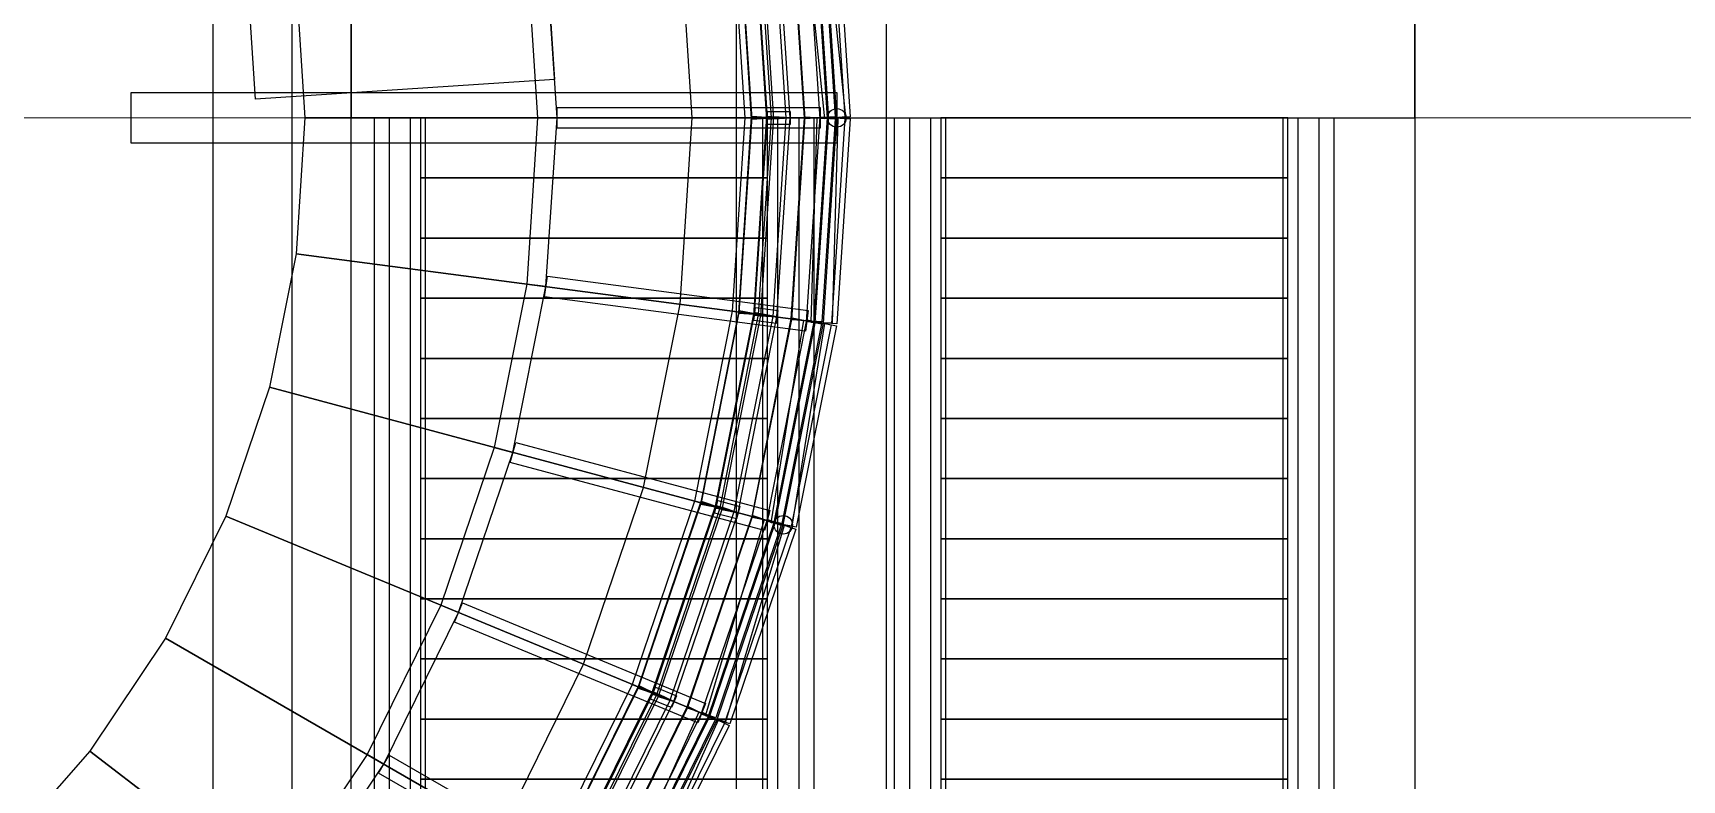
# Model space of a CAD drawing. Header units: millimetres. Extents: x -52000 to 48850, y -48850 to 51750.
# Drawn here: x 3324 to 10455, y -2864 to 367 of the extents above; entities that cross this region are included whole.
import ezdxf

# ---------------------------------------------------------------- set-up
doc = ezdxf.new("R2010")
doc.units = ezdxf.units.MM
for name, color, linetype, lineweight in [('D-BMK-AXIS', 7, 'Continuous', 13), ('D-STR-CORE', 7, 'Continuous', 25), ('D-STR-DECK', 7, 'Continuous', 25), ('D-STR-STRC', 7, 'Continuous', 25)]:
    doc.layers.add(name, color=color, linetype=linetype, lineweight=lineweight)

msp = doc.modelspace()

# ---------------------------------------------------------------- linework, layer by layer
at = {"layer": 'D-BMK-AXIS'}
msp.add_line((-52000, 0), (43500, 0), dxfattribs=at)
at = {"layer": 'D-STR-CORE'}
for points in [[(4700, 0), (9300, 0), (9300, 1500), (4700, 1500)], [(4700, 0), (9300, 0), (9300, 1500), (4700, 1500)], [(4700, 0), (9300, 0), (9300, 1500), (4700, 1500)], [(4700, 0), (9300, 0), (9300, 1500), (4700, 1500)], [(4700, 0), (9300, 0), (9300, 1500), (4700, 1500)], [(4700, 0), (9300, 0), (9300, 1500), (4700, 1500)], [(4700, 0), (9300, 0), (9300, 1500), (4700, 1500)], [(4700, 0), (9300, 0), (9300, 1500), (4700, 1500)], [(4700, 0), (9300, 0), (9300, 1500), (4700, 1500)], [(4700, 0), (9300, 0), (9300, 1500), (4700, 1500)], [(4700, 0), (9300, 0), (9300, 1500), (4700, 1500)], [(4700, 0), (9300, 0), (9300, 1500), (4700, 1500)], [(4800, -6500), (4800, 0), (5020, 0), (5020, -6500)], [(4800, -6500), (4800, 0), (5020, 0), (5020, -6500)], [(4800, -6500), (4800, 0), (5020, 0), (5020, -6500)], [(4800, -6500), (4800, 0), (5020, 0), (5020, -6500)], [(4800, -6500), (4800, 0), (5020, 0), (5020, -6500)], [(4800, -6500), (4800, 0), (5020, 0), (5020, -6500)], [(4800, -6500), (4800, 0), (5020, 0), (5020, -6500)], [(4800, -6500), (4800, 0), (5020, 0), (5020, -6500)], [(4800, -6500), (4800, 0), (5020, 0), (5020, -6500)], [(4800, -6500), (4800, 0), (5020, 0), (5020, -6500)], [(4800, -6500), (4800, 0), (5020, 0), (5020, -6500)], [(4800, -6500), (4800, 0), (5020, 0), (5020, -6500)], [(4865, -6500), (4865, 0), (4955, 0), (4955, -6500)], [(4865, -6500), (4865, 0), (4955, 0), (4955, -6500)], [(4865, -6500), (4865, 0), (4955, 0), (4955, -6500)], [(4865, -6500), (4865, 0), (4955, 0), (4955, -6500)], [(4865, -6500), (4865, 0), (4955, 0), (4955, -6500)], [(4865, -6500), (4865, 0), (4955, 0), (4955, -6500)], [(4865, -6500), (4865, 0), (4955, 0), (4955, -6500)], [(4865, -6500), (4865, 0), (4955, 0), (4955, -6500)], [(4865, -6500), (4865, 0), (4955, 0), (4955, -6500)], [(4865, -6500), (4865, 0), (4955, 0), (4955, -6500)], [(4865, -6500), (4865, 0), (4955, 0), (4955, -6500)], [(4865, -6500), (4865, 0), (4955, 0), (4955, -6500)], [(5000, -260), (6500, -260), (6500, 0), (5000, 0)], [(5000, -260), (6500, -260), (6500, 0), (5000, 0)], [(5000, -260), (6500, -260), (6500, 0), (5000, 0)], [(5000, -260), (6500, -260), (6500, 0), (5000, 0)], [(5000, -260), (6500, -260), (6500, 0), (5000, 0)], [(5000, -260), (6500, -260), (6500, 0), (5000, 0)], [(5000, -260), (6500, -260), (6500, 0), (5000, 0)], [(5000, -260), (6500, -260), (6500, 0), (5000, 0)], [(5000, -260), (6500, -260), (6500, 0), (5000, 0)], [(5000, -260), (6500, -260), (6500, 0), (5000, 0)], [(5000, -260), (6500, -260), (6500, 0), (5000, 0)], [(5000, -260), (6500, -260), (6500, 0), (5000, 0)], [(6480, -6500), (6480, 0), (6700, 0), (6700, -6500)], [(6480, -6500), (6480, 0), (6700, 0), (6700, -6500)], [(6480, -6500), (6480, 0), (6700, 0), (6700, -6500)], [(6480, -6500), (6480, 0), (6700, 0), (6700, -6500)], [(6480, -6500), (6480, 0), (6700, 0), (6700, -6500)], [(6480, -6500), (6480, 0), (6700, 0), (6700, -6500)], [(6480, -6500), (6480, 0), (6700, 0), (6700, -6500)], [(6480, -6500), (6480, 0), (6700, 0), (6700, -6500)], [(6480, -6500), (6480, 0), (6700, 0), (6700, -6500)], [(6480, -6500), (6480, 0), (6700, 0), (6700, -6500)], [(6480, -6500), (6480, 0), (6700, 0), (6700, -6500)], [(6480, -6500), (6480, 0), (6700, 0), (6700, -6500)], [(6545, -6500), (6545, 0), (6635, 0), (6635, -6500)], [(6545, -6500), (6545, 0), (6635, 0), (6635, -6500)], [(6545, -6500), (6545, 0), (6635, 0), (6635, -6500)], [(6545, -6500), (6545, 0), (6635, 0), (6635, -6500)], [(6545, -6500), (6545, 0), (6635, 0), (6635, -6500)], [(6545, -6500), (6545, 0), (6635, 0), (6635, -6500)], [(6545, -6500), (6545, 0), (6635, 0), (6635, -6500)], [(6545, -6500), (6545, 0), (6635, 0), (6635, -6500)], [(6545, -6500), (6545, 0), (6635, 0), (6635, -6500)], [(6545, -6500), (6545, 0), (6635, 0), (6635, -6500)], [(6545, -6500), (6545, 0), (6635, 0), (6635, -6500)], [(6545, -6500), (6545, 0), (6635, 0), (6635, -6500)], [(7270, 0), (7270, -6500), (7050, -6500), (7050, 0)], [(7270, 0), (7270, -6500), (7050, -6500), (7050, 0)], [(7270, 0), (7270, -6500), (7050, -6500), (7050, 0)], [(7270, 0), (7270, -6500), (7050, -6500), (7050, 0)], [(7270, 0), (7270, -6500), (7050, -6500), (7050, 0)], [(7270, 0), (7270, -6500), (7050, -6500), (7050, 0)], [(7270, 0), (7270, -6500), (7050, -6500), (7050, 0)], [(7270, 0), (7270, -6500), (7050, -6500), (7050, 0)], [(7270, 0), (7270, -6500), (7050, -6500), (7050, 0)], [(7270, 0), (7270, -6500), (7050, -6500), (7050, 0)], [(7270, 0), (7270, -6500), (7050, -6500), (7050, 0)], [(7270, 0), (7270, -6500), (7050, -6500), (7050, 0)], [(7205, 0), (7205, -6500), (7115, -6500), (7115, 0)], [(7205, 0), (7205, -6500), (7115, -6500), (7115, 0)], [(7205, 0), (7205, -6500), (7115, -6500), (7115, 0)], [(7205, 0), (7205, -6500), (7115, -6500), (7115, 0)], [(7205, 0), (7205, -6500), (7115, -6500), (7115, 0)], [(7205, 0), (7205, -6500), (7115, -6500), (7115, 0)], [(7205, 0), (7205, -6500), (7115, -6500), (7115, 0)], [(7205, 0), (7205, -6500), (7115, -6500), (7115, 0)], [(7205, 0), (7205, -6500), (7115, -6500), (7115, 0)], [(7205, 0), (7205, -6500), (7115, -6500), (7115, 0)], [(7205, 0), (7205, -6500), (7115, -6500), (7115, 0)], [(7205, 0), (7205, -6500), (7115, -6500), (7115, 0)], [(7250, -260), (8750, -260), (8750, 0), (7250, 0)], [(7250, -260), (8750, -260), (8750, 0), (7250, 0)], [(7250, -260), (8750, -260), (8750, 0), (7250, 0)], [(7250, -260), (8750, -260), (8750, 0), (7250, 0)], [(7250, -260), (8750, -260), (8750, 0), (7250, 0)], [(7250, -260), (8750, -260), (8750, 0), (7250, 0)], [(7250, -260), (8750, -260), (8750, 0), (7250, 0)], [(7250, -260), (8750, -260), (8750, 0), (7250, 0)], [(7250, -260), (8750, -260), (8750, 0), (7250, 0)], [(7250, -260), (8750, -260), (8750, 0), (7250, 0)], [(7250, -260), (8750, -260), (8750, 0), (7250, 0)], [(7250, -260), (8750, -260), (8750, 0), (7250, 0)], [(8950, 0), (8950, -6500), (8730, -6500), (8730, 0)], [(8950, 0), (8950, -6500), (8730, -6500), (8730, 0)], [(8950, 0), (8950, -6500), (8730, -6500), (8730, 0)], [(8950, 0), (8950, -6500), (8730, -6500), (8730, 0)], [(8950, 0), (8950, -6500), (8730, -6500), (8730, 0)], [(8950, 0), (8950, -6500), (8730, -6500), (8730, 0)], [(8950, 0), (8950, -6500), (8730, -6500), (8730, 0)], [(8950, 0), (8950, -6500), (8730, -6500), (8730, 0)], [(8950, 0), (8950, -6500), (8730, -6500), (8730, 0)], [(8950, 0), (8950, -6500), (8730, -6500), (8730, 0)], [(8950, 0), (8950, -6500), (8730, -6500), (8730, 0)], [(8950, 0), (8950, -6500), (8730, -6500), (8730, 0)], [(8885, 0), (8885, -6500), (8795, -6500), (8795, 0)], [(8885, 0), (8885, -6500), (8795, -6500), (8795, 0)], [(8885, 0), (8885, -6500), (8795, -6500), (8795, 0)], [(8885, 0), (8885, -6500), (8795, -6500), (8795, 0)], [(8885, 0), (8885, -6500), (8795, -6500), (8795, 0)], [(8885, 0), (8885, -6500), (8795, -6500), (8795, 0)], [(8885, 0), (8885, -6500), (8795, -6500), (8795, 0)], [(8885, 0), (8885, -6500), (8795, -6500), (8795, 0)], [(8885, 0), (8885, -6500), (8795, -6500), (8795, 0)], [(8885, 0), (8885, -6500), (8795, -6500), (8795, 0)], [(8885, 0), (8885, -6500), (8795, -6500), (8795, 0)], [(8885, 0), (8885, -6500), (8795, -6500), (8795, 0)], [(5000, -520), (6500, -520), (6500, -260), (5000, -260)], [(5000, -520), (6500, -520), (6500, -260), (5000, -260)], [(5000, -520), (6500, -520), (6500, -260), (5000, -260)], [(5000, -520), (6500, -520), (6500, -260), (5000, -260)], [(5000, -520), (6500, -520), (6500, -260), (5000, -260)], [(5000, -520), (6500, -520), (6500, -260), (5000, -260)], [(5000, -520), (6500, -520), (6500, -260), (5000, -260)], [(5000, -520), (6500, -520), (6500, -260), (5000, -260)], [(5000, -520), (6500, -520), (6500, -260), (5000, -260)], [(5000, -520), (6500, -520), (6500, -260), (5000, -260)], [(5000, -520), (6500, -520), (6500, -260), (5000, -260)], [(5000, -520), (6500, -520), (6500, -260), (5000, -260)], [(7250, -520), (8750, -520), (8750, -260), (7250, -260)], [(7250, -520), (8750, -520), (8750, -260), (7250, -260)], [(7250, -520), (8750, -520), (8750, -260), (7250, -260)], [(7250, -520), (8750, -520), (8750, -260), (7250, -260)], [(7250, -520), (8750, -520), (8750, -260), (7250, -260)], [(7250, -520), (8750, -520), (8750, -260), (7250, -260)], [(7250, -520), (8750, -520), (8750, -260), (7250, -260)], [(7250, -520), (8750, -520), (8750, -260), (7250, -260)], [(7250, -520), (8750, -520), (8750, -260), (7250, -260)], [(7250, -520), (8750, -520), (8750, -260), (7250, -260)], [(7250, -520), (8750, -520), (8750, -260), (7250, -260)], [(7250, -520), (8750, -520), (8750, -260), (7250, -260)], [(5000, -780), (6500, -780), (6500, -520), (5000, -520)], [(5000, -780), (6500, -780), (6500, -520), (5000, -520)], [(5000, -780), (6500, -780), (6500, -520), (5000, -520)], [(5000, -780), (6500, -780), (6500, -520), (5000, -520)], [(5000, -780), (6500, -780), (6500, -520), (5000, -520)], [(5000, -780), (6500, -780), (6500, -520), (5000, -520)], [(5000, -780), (6500, -780), (6500, -520), (5000, -520)], [(5000, -780), (6500, -780), (6500, -520), (5000, -520)], [(5000, -780), (6500, -780), (6500, -520), (5000, -520)], [(5000, -780), (6500, -780), (6500, -520), (5000, -520)], [(5000, -780), (6500, -780), (6500, -520), (5000, -520)], [(5000, -780), (6500, -780), (6500, -520), (5000, -520)], [(7250, -780), (8750, -780), (8750, -520), (7250, -520)], [(7250, -780), (8750, -780), (8750, -520), (7250, -520)], [(7250, -780), (8750, -780), (8750, -520), (7250, -520)], [(7250, -780), (8750, -780), (8750, -520), (7250, -520)], [(7250, -780), (8750, -780), (8750, -520), (7250, -520)], [(7250, -780), (8750, -780), (8750, -520), (7250, -520)], [(7250, -780), (8750, -780), (8750, -520), (7250, -520)], [(7250, -780), (8750, -780), (8750, -520), (7250, -520)], [(7250, -780), (8750, -780), (8750, -520), (7250, -520)], [(7250, -780), (8750, -780), (8750, -520), (7250, -520)], [(7250, -780), (8750, -780), (8750, -520), (7250, -520)], [(7250, -780), (8750, -780), (8750, -520), (7250, -520)], [(5000, -1040), (6500, -1040), (6500, -780), (5000, -780)], [(5000, -1040), (6500, -1040), (6500, -780), (5000, -780)], [(5000, -1040), (6500, -1040), (6500, -780), (5000, -780)], [(5000, -1040), (6500, -1040), (6500, -780), (5000, -780)], [(5000, -1040), (6500, -1040), (6500, -780), (5000, -780)], [(5000, -1040), (6500, -1040), (6500, -780), (5000, -780)], [(5000, -1040), (6500, -1040), (6500, -780), (5000, -780)], [(5000, -1040), (6500, -1040), (6500, -780), (5000, -780)], [(5000, -1040), (6500, -1040), (6500, -780), (5000, -780)], [(5000, -1040), (6500, -1040), (6500, -780), (5000, -780)], [(5000, -1040), (6500, -1040), (6500, -780), (5000, -780)], [(5000, -1040), (6500, -1040), (6500, -780), (5000, -780)], [(7250, -1040), (8750, -1040), (8750, -780), (7250, -780)], [(7250, -1040), (8750, -1040), (8750, -780), (7250, -780)], [(7250, -1040), (8750, -1040), (8750, -780), (7250, -780)], [(7250, -1040), (8750, -1040), (8750, -780), (7250, -780)], [(7250, -1040), (8750, -1040), (8750, -780), (7250, -780)], [(7250, -1040), (8750, -1040), (8750, -780), (7250, -780)], [(7250, -1040), (8750, -1040), (8750, -780), (7250, -780)], [(7250, -1040), (8750, -1040), (8750, -780), (7250, -780)], [(7250, -1040), (8750, -1040), (8750, -780), (7250, -780)], [(7250, -1040), (8750, -1040), (8750, -780), (7250, -780)], [(7250, -1040), (8750, -1040), (8750, -780), (7250, -780)], [(7250, -1040), (8750, -1040), (8750, -780), (7250, -780)], [(5000, -1300), (6500, -1300), (6500, -1040), (5000, -1040)], [(5000, -1300), (6500, -1300), (6500, -1040), (5000, -1040)], [(5000, -1300), (6500, -1300), (6500, -1040), (5000, -1040)], [(5000, -1300), (6500, -1300), (6500, -1040), (5000, -1040)], [(5000, -1300), (6500, -1300), (6500, -1040), (5000, -1040)], [(5000, -1300), (6500, -1300), (6500, -1040), (5000, -1040)], [(5000, -1300), (6500, -1300), (6500, -1040), (5000, -1040)], [(5000, -1300), (6500, -1300), (6500, -1040), (5000, -1040)], [(5000, -1300), (6500, -1300), (6500, -1040), (5000, -1040)], [(5000, -1300), (6500, -1300), (6500, -1040), (5000, -1040)], [(5000, -1300), (6500, -1300), (6500, -1040), (5000, -1040)], [(5000, -1300), (6500, -1300), (6500, -1040), (5000, -1040)], [(7250, -1300), (8750, -1300), (8750, -1040), (7250, -1040)], [(7250, -1300), (8750, -1300), (8750, -1040), (7250, -1040)], [(7250, -1300), (8750, -1300), (8750, -1040), (7250, -1040)], [(7250, -1300), (8750, -1300), (8750, -1040), (7250, -1040)], [(7250, -1300), (8750, -1300), (8750, -1040), (7250, -1040)], [(7250, -1300), (8750, -1300), (8750, -1040), (7250, -1040)], [(7250, -1300), (8750, -1300), (8750, -1040), (7250, -1040)], [(7250, -1300), (8750, -1300), (8750, -1040), (7250, -1040)], [(7250, -1300), (8750, -1300), (8750, -1040), (7250, -1040)], [(7250, -1300), (8750, -1300), (8750, -1040), (7250, -1040)], [(7250, -1300), (8750, -1300), (8750, -1040), (7250, -1040)], [(7250, -1300), (8750, -1300), (8750, -1040), (7250, -1040)], [(5000, -1560), (6500, -1560), (6500, -1300), (5000, -1300)], [(5000, -1560), (6500, -1560), (6500, -1300), (5000, -1300)], [(5000, -1560), (6500, -1560), (6500, -1300), (5000, -1300)], [(5000, -1560), (6500, -1560), (6500, -1300), (5000, -1300)], [(5000, -1560), (6500, -1560), (6500, -1300), (5000, -1300)], [(5000, -1560), (6500, -1560), (6500, -1300), (5000, -1300)], [(5000, -1560), (6500, -1560), (6500, -1300), (5000, -1300)], [(5000, -1560), (6500, -1560), (6500, -1300), (5000, -1300)], [(5000, -1560), (6500, -1560), (6500, -1300), (5000, -1300)], [(5000, -1560), (6500, -1560), (6500, -1300), (5000, -1300)], [(5000, -1560), (6500, -1560), (6500, -1300), (5000, -1300)], [(5000, -1560), (6500, -1560), (6500, -1300), (5000, -1300)], [(7250, -1560), (8750, -1560), (8750, -1300), (7250, -1300)], [(7250, -1560), (8750, -1560), (8750, -1300), (7250, -1300)], [(7250, -1560), (8750, -1560), (8750, -1300), (7250, -1300)], [(7250, -1560), (8750, -1560), (8750, -1300), (7250, -1300)], [(7250, -1560), (8750, -1560), (8750, -1300), (7250, -1300)], [(7250, -1560), (8750, -1560), (8750, -1300), (7250, -1300)], [(7250, -1560), (8750, -1560), (8750, -1300), (7250, -1300)], [(7250, -1560), (8750, -1560), (8750, -1300), (7250, -1300)], [(7250, -1560), (8750, -1560), (8750, -1300), (7250, -1300)], [(7250, -1560), (8750, -1560), (8750, -1300), (7250, -1300)], [(7250, -1560), (8750, -1560), (8750, -1300), (7250, -1300)], [(7250, -1560), (8750, -1560), (8750, -1300), (7250, -1300)], [(5000, -1820), (6500, -1820), (6500, -1560), (5000, -1560)], [(5000, -1820), (6500, -1820), (6500, -1560), (5000, -1560)], [(5000, -1820), (6500, -1820), (6500, -1560), (5000, -1560)], [(5000, -1820), (6500, -1820), (6500, -1560), (5000, -1560)], [(5000, -1820), (6500, -1820), (6500, -1560), (5000, -1560)], [(5000, -1820), (6500, -1820), (6500, -1560), (5000, -1560)], [(5000, -1820), (6500, -1820), (6500, -1560), (5000, -1560)], [(5000, -1820), (6500, -1820), (6500, -1560), (5000, -1560)], [(5000, -1820), (6500, -1820), (6500, -1560), (5000, -1560)], [(5000, -1820), (6500, -1820), (6500, -1560), (5000, -1560)], [(5000, -1820), (6500, -1820), (6500, -1560), (5000, -1560)], [(5000, -1820), (6500, -1820), (6500, -1560), (5000, -1560)], [(7250, -1820), (8750, -1820), (8750, -1560), (7250, -1560)], [(7250, -1820), (8750, -1820), (8750, -1560), (7250, -1560)], [(7250, -1820), (8750, -1820), (8750, -1560), (7250, -1560)], [(7250, -1820), (8750, -1820), (8750, -1560), (7250, -1560)], [(7250, -1820), (8750, -1820), (8750, -1560), (7250, -1560)], [(7250, -1820), (8750, -1820), (8750, -1560), (7250, -1560)], [(7250, -1820), (8750, -1820), (8750, -1560), (7250, -1560)], [(7250, -1820), (8750, -1820), (8750, -1560), (7250, -1560)], [(7250, -1820), (8750, -1820), (8750, -1560), (7250, -1560)], [(7250, -1820), (8750, -1820), (8750, -1560), (7250, -1560)], [(7250, -1820), (8750, -1820), (8750, -1560), (7250, -1560)], [(7250, -1820), (8750, -1820), (8750, -1560), (7250, -1560)], [(5000, -2080), (6500, -2080), (6500, -1820), (5000, -1820)], [(5000, -2080), (6500, -2080), (6500, -1820), (5000, -1820)], [(5000, -2080), (6500, -2080), (6500, -1820), (5000, -1820)], [(5000, -2080), (6500, -2080), (6500, -1820), (5000, -1820)], [(5000, -2080), (6500, -2080), (6500, -1820), (5000, -1820)], [(5000, -2080), (6500, -2080), (6500, -1820), (5000, -1820)], [(5000, -2080), (6500, -2080), (6500, -1820), (5000, -1820)], [(5000, -2080), (6500, -2080), (6500, -1820), (5000, -1820)], [(5000, -2080), (6500, -2080), (6500, -1820), (5000, -1820)], [(5000, -2080), (6500, -2080), (6500, -1820), (5000, -1820)], [(5000, -2080), (6500, -2080), (6500, -1820), (5000, -1820)], [(5000, -2080), (6500, -2080), (6500, -1820), (5000, -1820)], [(7250, -2080), (8750, -2080), (8750, -1820), (7250, -1820)], [(7250, -2080), (8750, -2080), (8750, -1820), (7250, -1820)], [(7250, -2080), (8750, -2080), (8750, -1820), (7250, -1820)], [(7250, -2080), (8750, -2080), (8750, -1820), (7250, -1820)], [(7250, -2080), (8750, -2080), (8750, -1820), (7250, -1820)], [(7250, -2080), (8750, -2080), (8750, -1820), (7250, -1820)], [(7250, -2080), (8750, -2080), (8750, -1820), (7250, -1820)], [(7250, -2080), (8750, -2080), (8750, -1820), (7250, -1820)], [(7250, -2080), (8750, -2080), (8750, -1820), (7250, -1820)], [(7250, -2080), (8750, -2080), (8750, -1820), (7250, -1820)], [(7250, -2080), (8750, -2080), (8750, -1820), (7250, -1820)], [(7250, -2080), (8750, -2080), (8750, -1820), (7250, -1820)], [(5000, -2340), (6500, -2340), (6500, -2080), (5000, -2080)], [(5000, -2340), (6500, -2340), (6500, -2080), (5000, -2080)], [(5000, -2340), (6500, -2340), (6500, -2080), (5000, -2080)], [(5000, -2340), (6500, -2340), (6500, -2080), (5000, -2080)], [(5000, -2340), (6500, -2340), (6500, -2080), (5000, -2080)], [(5000, -2340), (6500, -2340), (6500, -2080), (5000, -2080)], [(5000, -2340), (6500, -2340), (6500, -2080), (5000, -2080)], [(5000, -2340), (6500, -2340), (6500, -2080), (5000, -2080)], [(5000, -2340), (6500, -2340), (6500, -2080), (5000, -2080)], [(5000, -2340), (6500, -2340), (6500, -2080), (5000, -2080)], [(5000, -2340), (6500, -2340), (6500, -2080), (5000, -2080)], [(5000, -2340), (6500, -2340), (6500, -2080), (5000, -2080)], [(7250, -2340), (8750, -2340), (8750, -2080), (7250, -2080)], [(7250, -2340), (8750, -2340), (8750, -2080), (7250, -2080)], [(7250, -2340), (8750, -2340), (8750, -2080), (7250, -2080)], [(7250, -2340), (8750, -2340), (8750, -2080), (7250, -2080)], [(7250, -2340), (8750, -2340), (8750, -2080), (7250, -2080)], [(7250, -2340), (8750, -2340), (8750, -2080), (7250, -2080)], [(7250, -2340), (8750, -2340), (8750, -2080), (7250, -2080)], [(7250, -2340), (8750, -2340), (8750, -2080), (7250, -2080)], [(7250, -2340), (8750, -2340), (8750, -2080), (7250, -2080)], [(7250, -2340), (8750, -2340), (8750, -2080), (7250, -2080)], [(7250, -2340), (8750, -2340), (8750, -2080), (7250, -2080)], [(7250, -2340), (8750, -2340), (8750, -2080), (7250, -2080)], [(5000, -2600), (6500, -2600), (6500, -2340), (5000, -2340)], [(5000, -2600), (6500, -2600), (6500, -2340), (5000, -2340)], [(5000, -2600), (6500, -2600), (6500, -2340), (5000, -2340)], [(5000, -2600), (6500, -2600), (6500, -2340), (5000, -2340)], [(5000, -2600), (6500, -2600), (6500, -2340), (5000, -2340)], [(5000, -2600), (6500, -2600), (6500, -2340), (5000, -2340)], [(5000, -2600), (6500, -2600), (6500, -2340), (5000, -2340)], [(5000, -2600), (6500, -2600), (6500, -2340), (5000, -2340)], [(5000, -2600), (6500, -2600), (6500, -2340), (5000, -2340)], [(5000, -2600), (6500, -2600), (6500, -2340), (5000, -2340)], [(5000, -2600), (6500, -2600), (6500, -2340), (5000, -2340)], [(5000, -2600), (6500, -2600), (6500, -2340), (5000, -2340)], [(7250, -2600), (8750, -2600), (8750, -2340), (7250, -2340)], [(7250, -2600), (8750, -2600), (8750, -2340), (7250, -2340)], [(7250, -2600), (8750, -2600), (8750, -2340), (7250, -2340)], [(7250, -2600), (8750, -2600), (8750, -2340), (7250, -2340)], [(7250, -2600), (8750, -2600), (8750, -2340), (7250, -2340)], [(7250, -2600), (8750, -2600), (8750, -2340), (7250, -2340)], [(7250, -2600), (8750, -2600), (8750, -2340), (7250, -2340)], [(7250, -2600), (8750, -2600), (8750, -2340), (7250, -2340)], [(7250, -2600), (8750, -2600), (8750, -2340), (7250, -2340)], [(7250, -2600), (8750, -2600), (8750, -2340), (7250, -2340)], [(7250, -2600), (8750, -2600), (8750, -2340), (7250, -2340)], [(7250, -2600), (8750, -2600), (8750, -2340), (7250, -2340)], [(5000, -2860), (6500, -2860), (6500, -2600), (5000, -2600)], [(5000, -2860), (6500, -2860), (6500, -2600), (5000, -2600)], [(5000, -2860), (6500, -2860), (6500, -2600), (5000, -2600)], [(5000, -2860), (6500, -2860), (6500, -2600), (5000, -2600)], [(5000, -2860), (6500, -2860), (6500, -2600), (5000, -2600)], [(5000, -2860), (6500, -2860), (6500, -2600), (5000, -2600)], [(5000, -2860), (6500, -2860), (6500, -2600), (5000, -2600)], [(5000, -2860), (6500, -2860), (6500, -2600), (5000, -2600)], [(5000, -2860), (6500, -2860), (6500, -2600), (5000, -2600)], [(5000, -2860), (6500, -2860), (6500, -2600), (5000, -2600)], [(5000, -2860), (6500, -2860), (6500, -2600), (5000, -2600)], [(5000, -2860), (6500, -2860), (6500, -2600), (5000, -2600)], [(7250, -2860), (8750, -2860), (8750, -2600), (7250, -2600)], [(7250, -2860), (8750, -2860), (8750, -2600), (7250, -2600)], [(7250, -2860), (8750, -2860), (8750, -2600), (7250, -2600)], [(7250, -2860), (8750, -2860), (8750, -2600), (7250, -2600)], [(7250, -2860), (8750, -2860), (8750, -2600), (7250, -2600)], [(7250, -2860), (8750, -2860), (8750, -2600), (7250, -2600)], [(7250, -2860), (8750, -2860), (8750, -2600), (7250, -2600)], [(7250, -2860), (8750, -2860), (8750, -2600), (7250, -2600)], [(7250, -2860), (8750, -2860), (8750, -2600), (7250, -2600)], [(7250, -2860), (8750, -2860), (8750, -2600), (7250, -2600)], [(7250, -2860), (8750, -2860), (8750, -2600), (7250, -2600)], [(7250, -2860), (8750, -2860), (8750, -2600), (7250, -2600)], [(5000, -3120), (6500, -3120), (6500, -2860), (5000, -2860)], [(5000, -3120), (6500, -3120), (6500, -2860), (5000, -2860)], [(5000, -3120), (6500, -3120), (6500, -2860), (5000, -2860)], [(5000, -3120), (6500, -3120), (6500, -2860), (5000, -2860)], [(5000, -3120), (6500, -3120), (6500, -2860), (5000, -2860)], [(5000, -3120), (6500, -3120), (6500, -2860), (5000, -2860)], [(5000, -3120), (6500, -3120), (6500, -2860), (5000, -2860)], [(5000, -3120), (6500, -3120), (6500, -2860), (5000, -2860)], [(5000, -3120), (6500, -3120), (6500, -2860), (5000, -2860)], [(5000, -3120), (6500, -3120), (6500, -2860), (5000, -2860)], [(5000, -3120), (6500, -3120), (6500, -2860), (5000, -2860)], [(5000, -3120), (6500, -3120), (6500, -2860), (5000, -2860)], [(7250, -3120), (8750, -3120), (8750, -2860), (7250, -2860)], [(7250, -3120), (8750, -3120), (8750, -2860), (7250, -2860)], [(7250, -3120), (8750, -3120), (8750, -2860), (7250, -2860)], [(7250, -3120), (8750, -3120), (8750, -2860), (7250, -2860)], [(7250, -3120), (8750, -3120), (8750, -2860), (7250, -2860)], [(7250, -3120), (8750, -3120), (8750, -2860), (7250, -2860)], [(7250, -3120), (8750, -3120), (8750, -2860), (7250, -2860)], [(7250, -3120), (8750, -3120), (8750, -2860), (7250, -2860)], [(7250, -3120), (8750, -3120), (8750, -2860), (7250, -2860)], [(7250, -3120), (8750, -3120), (8750, -2860), (7250, -2860)], [(7250, -3120), (8750, -3120), (8750, -2860), (7250, -2860)], [(7250, -3120), (8750, -3120), (8750, -2860), (7250, -2860)]]:
    msp.add_lwpolyline(points, close=True, dxfattribs=at)
at = {"layer": 'D-STR-DECK'}
for points in [[(-13790, -11307.8), (4700, -11307.8), (4700, 11307.8), (-13790, 11307.8)], [(9300, -11307.8), (13790, -11307.8), (13790, 11307.8), (9300, 11307.8)], [(-13297.5, -10904), (4700, -10904), (4700, 10904), (-13297.5, 10904)], [(9300, -10904), (13297.5, -10904), (13297.5, 10904), (9300, 10904)], [(4103.5, -4273.5), (4103.5, 4273.5), (4443.5, 4273.5), (4443.5, -4273.5)], [(4500, 0), (6800, 0), (6741.8, 887.6), (4461.5, 587.4)], [(6580.3, 0), (6524, 858.9), (6439.2, 853.3), (6495.4, -5.6)], [(6597.5, 0), (6541.1, 861.1), (6442.9, 848.2), (6498.5, 0)], [(6597.5, 0), (6541.1, 861.1), (6442.9, 848.2), (6498.5, 0)], [(6597.5, 0), (6541.1, 861.1), (6470.2, 856.5), (6526.6, -4.6)], [(6760, 0), (6702.2, 882.4), (6601.6, 869.1), (6658.6, 0)], [(6662.6, -4.3), (6605.1, 873.9), (6734.8, 882.4), (6792.4, 4.3)], [(6747.7, -4.6), (6657.4, 877.8), (6746.9, 886.9), (6837.3, 4.6)], [(6727.6, -4.3), (6669.5, 882.3), (6799.3, 890.9), (6857.4, 4.3)], [(6765.1, -2.3), (6706.9, 885.3), (6776.8, 889.9), (6834.9, 2.3)], [(6765.1, -2.3), (6706.9, 885.3), (6776.8, 889.9), (6834.9, 2.3)], [(6500, 0), (6444.4, 848.4), (6347.7, 835.7), (6402.5, 0)], [(6500, 0), (6444.4, 848.4), (6374.5, 843.8), (6430.1, -4.6)], [(6517.2, 0), (6461.5, 850.7), (6376.7, 845.1), (6432.4, -5.6)], [(5590, 0), (5542.2, 729.6), (5459, 718.7), (5506.1, 0)], [(4260.4, 479.7), (5553, 564.4), (5579.2, 165.2), (4286.5, 80.5)], [(3749, 110), (6800, 110), (6800, -110), (3749, -110)], [(5542.2, -729.6), (5590, 0), (5506.1, 0), (5459, -718.7)], [(5590, 45), (6727.5, 45), (6727.5, -45), (5590, -45)], [(6444.4, -848.4), (6500, 0), (6402.5, 0), (6347.7, -835.7)], [(6444.4, -848.4), (6500, 0), (6430.1, 4.6), (6374.5, -843.8)], [(6461.5, -850.7), (6517.2, 0), (6432.4, 5.6), (6376.7, -845.1)], [(6524, -858.9), (6580.3, 0), (6495.4, 5.6), (6439.2, -853.3)], [(6541.1, -861.1), (6597.5, 0), (6498.5, 0), (6442.9, -848.2)], [(6541.1, -861.1), (6597.5, 0), (6498.5, 0), (6442.9, -848.2)], [(6541.1, -861.1), (6597.5, 0), (6526.6, 4.6), (6470.2, -856.5)], [(6500, 28), (6597.5, 28), (6597.5, -28), (6500, -28)], [(6702.2, -882.4), (6760, 0), (6658.6, 0), (6601.6, -869.1)], [(6605.1, -873.9), (6662.6, 4.3), (6792.4, -4.3), (6734.8, -882.4)], [(6669.5, -882.3), (6727.6, 4.3), (6857.4, -4.3), (6799.3, -890.9)], [(6689.4, -885.3), (6715, 1.3), (6805, -1.3), (6779.4, -887.9)], [(6706.9, -885.3), (6765.1, 2.3), (6834.9, -2.3), (6776.8, -889.9)], [(6706.9, -885.3), (6765.1, 2.3), (6834.9, -2.3), (6776.8, -889.9)], [(4461.5, -587.4), (6741.8, -887.6), (6800, 0), (4500, 0)], [(4346.7, -1164.7), (6568.3, -1760), (6741.8, -887.6), (4461.5, -587.4)], [(5548.1, -685), (6675.8, -833.5), (6664.1, -922.7), (5536.3, -774.3)], [(5399.5, -1446.8), (5542.2, -729.6), (5459, -718.7), (5318.5, -1425.1)], [(6278.5, -1682.3), (6444.4, -848.4), (6347.7, -835.7), (6184.3, -1657.1)], [(6278.5, -1682.3), (6444.4, -848.4), (6375.7, -834.8), (6209.9, -1668.7)], [(6295.2, -1686.8), (6461.5, -850.7), (6378.1, -834.1), (6211.8, -1670.2)], [(6356.1, -1703.1), (6524, -858.9), (6440.6, -842.3), (6272.7, -1686.5)], [(6372.7, -1707.6), (6541.1, -861.1), (6442.9, -848.2), (6277.1, -1681.9)], [(6372.7, -1707.6), (6541.1, -861.1), (6442.9, -848.2), (6277.1, -1681.9)], [(6372.7, -1707.6), (6541.1, -861.1), (6471.4, -847.3), (6303, -1693.7)], [(6448, -820.7), (6544.7, -833.4), (6537.4, -888.9), (6440.7, -876.2)], [(6529.7, -1749.6), (6702.2, -882.4), (6601.6, -869.1), (6431.7, -1723.4)], [(6434.5, -1728.5), (6606.2, -865.4), (6733.7, -890.8), (6562, -1753.9)], [(6497.3, -1745.3), (6670.6, -873.9), (6798.1, -899.3), (6624.8, -1770.7)], [(6516.6, -1750.9), (6657.7, -875.2), (6746.6, -889.5), (6605.5, -1765.2)], [(6534, -1753.1), (6707.5, -880.7), (6776.2, -894.4), (6602.6, -1766.8)], [(6534, -1753.1), (6707.5, -880.7), (6776.2, -894.4), (6602.6, -1766.8)], [(4157.5, -1722.1), (6282.4, -2602.2), (6568.3, -1760), (4346.7, -1164.7)], [(5164.5, -2139.2), (5399.5, -1446.8), (5318.5, -1425.1), (5087, -2107.1)], [(5411.2, -1403.3), (6509.9, -1697.7), (6486.6, -1784.7), (5387.9, -1490.3)], [(6005.2, -2487.4), (6278.5, -1682.3), (6184.3, -1657.1), (5915.1, -2450.1)], [(6005.2, -2487.4), (6278.5, -1682.3), (6212.2, -1659.8), (5938.9, -2464.9)], [(6021.1, -2494), (6295.2, -1686.8), (6214.7, -1659.5), (5940.6, -2466.7)], [(6079.4, -2518.2), (6356.1, -1703.1), (6275.6, -1675.8), (5998.9, -2490.8)], [(6095.3, -2524.8), (6372.7, -1707.6), (6277.1, -1681.9), (6003.9, -2486.9)], [(6095.3, -2524.8), (6372.7, -1707.6), (6277.1, -1681.9), (6003.9, -2486.9)], [(6095.3, -2524.8), (6372.7, -1707.6), (6305.4, -1684.7), (6028, -2501.9)], [(6285.8, -1655.3), (6379.9, -1680.5), (6365.4, -1734.6), (6271.3, -1709.4)], [(3897.1, -2250), (5889, -3400), (6282.4, -2602.2), (4157.5, -1722.1)], [(6245.4, -2586.9), (6529.7, -1749.6), (6431.7, -1723.4), (6151.7, -2548.1)], [(6153.8, -2553.6), (6436.7, -1720.3), (6559.8, -1762.1), (6277, -2595.4)], [(6213.9, -2578.5), (6499.5, -1737.1), (6622.6, -1778.9), (6337, -2620.3)], [(6232.3, -2586.5), (6486.5, -1736.7), (6572.8, -1762.5), (6318.6, -2612.3)], [(6249.2, -2591), (6535.2, -1748.7), (6601.4, -1771.2), (6315.5, -2613.5)], [(6249.2, -2591), (6535.2, -1748.7), (6601.4, -1771.2), (6315.5, -2613.5)], [(4841.1, -2795), (5164.5, -2139.2), (5087, -2107.1), (4768.5, -2753.1)], [(5181.7, -2097.6), (6232.6, -2532.9), (6198.2, -2616.1), (5147.3, -2180.8)], [(3570.1, -2739.4), (5394.8, -4139.6), (5889, -3400), (3897.1, -2250)], [(5629.2, -3250), (6005.2, -2487.4), (5915.1, -2450.1), (5544.7, -3201.3)], [(5629.2, -3250), (6005.2, -2487.4), (5942.4, -2456.5), (5566.4, -3219)], [(5644.1, -3258.6), (6021.1, -2494), (5944.9, -2456.4), (5567.9, -3221)], [(5698.7, -3290.1), (6079.4, -2518.2), (6003.1, -2480.6), (5622.4, -3252.5)], [(5713.6, -3298.8), (6095.3, -2524.8), (6003.9, -2486.9), (5627.9, -3249.3)], [(5713.6, -3298.8), (6095.3, -2524.8), (6003.9, -2486.9), (5627.9, -3249.3)], [(5713.6, -3298.8), (6095.3, -2524.8), (6031.6, -2493.3), (5649.9, -3267.3)], [(6015.9, -2461.6), (6106, -2498.9), (6084.6, -2550.6), (5994.5, -2513.3)], [(5854.3, -3380), (6245.4, -2586.9), (6151.7, -2548.1), (5766.5, -3329.3)], [(5767.9, -3335), (6157.1, -2545.8), (6273.7, -2603.3), (5884.5, -3392.5)], [(5824.2, -3367.5), (6217.2, -2570.6), (6333.7, -2628.1), (5940.8, -3425)], [(5841.4, -3377.8), (6204.4, -2568.5), (6286.5, -2605.4), (5923.5, -3414.7)], [(5857.6, -3384.5), (6251, -2586.8), (6313.8, -2617.7), (5920.4, -3415.5)], [(5857.6, -3384.5), (6251, -2586.8), (6313.8, -2617.7), (5920.4, -3415.5)], [(3182, -3182), (4808.3, -4808.3), (5394.8, -4139.6), (3570.1, -2739.4)], [(4434.8, -3403), (4841.1, -2795), (4768.5, -2753.1), (4368.3, -3351.9)], [(4863.6, -2756), (5848.7, -3324.8), (5803.7, -3402.7), (4818.6, -2834)]]:
    msp.add_lwpolyline(points, close=True, dxfattribs=at)
for points in [[(-882.4, -6702.2), (0, -6760), (882.4, -6702.2), (1749.6, -6529.7), (2586.9, -6245.4), (3380, -5854.3), (4115.2, -5363.1), (4780, -4780), (5363.1, -4115.2), (5854.3, -3380), (6245.4, -2586.9), (6529.7, -1749.6), (6702.2, -882.4), (6760, 0), (6702.2, 882.4)], [(-806, -6122.2), (0, -6175), (806, -6122.2), (1598.2, -5964.6), (2363.1, -5705), (3087.5, -5347.7), (3759.1, -4899), (4366.4, -4366.4), (4899, -3759.1), (5347.7, -3087.5), (5705, -2363.1), (5964.6, -1598.2), (6122.2, -806), (6175, 0), (6122.2, 806)]]:
    msp.add_lwpolyline(points, dxfattribs=at)
for centre in [(6800, 0), (6568.3, -1760)]:
    msp.add_circle(centre, 40, dxfattribs=at)
at = {"layer": 'D-STR-STRC'}
msp.add_lwpolyline([(6365.3, -6365.3), (7015.3, -6365.3), (7015.3, 6365.3), (6365.3, 6365.3)], close=True, dxfattribs=at)

doc.saveas('drawing.dxf')
